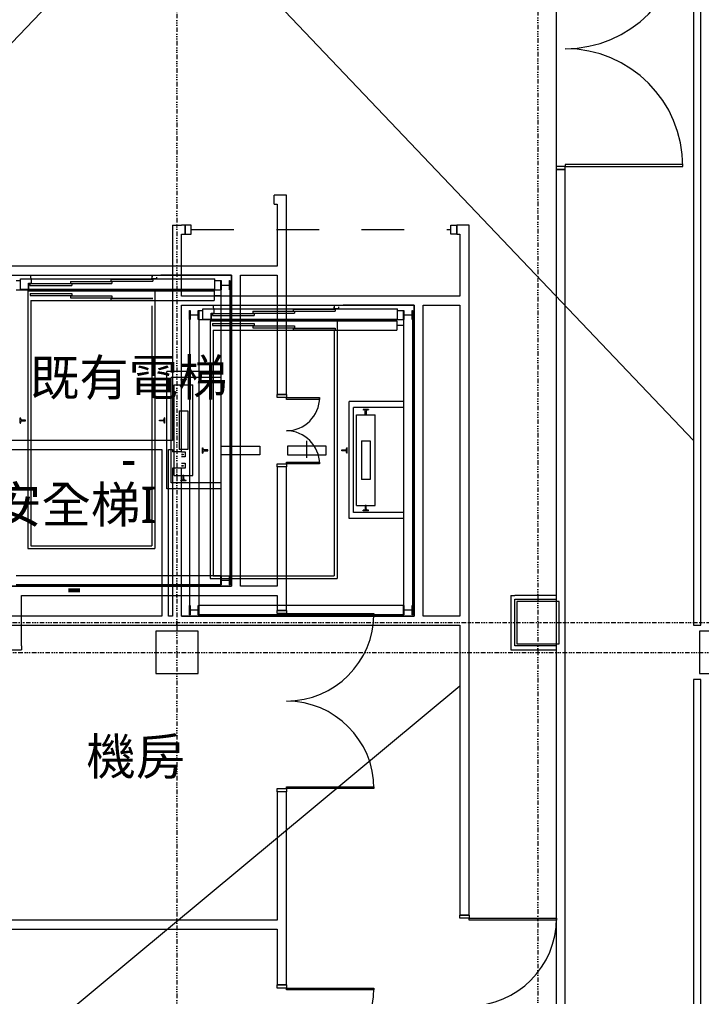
# Model space of a CAD drawing. Extents: x -168053 to 290600, y -560063 to 131745.
# Drawn here: x 6394 to 17684, y 54305 to 70477 of the extents above; entities that cross this region are included whole.
import ezdxf
from ezdxf.enums import TextEntityAlignment as Align

# ---------------------------------------------------------------- set-up
doc = ezdxf.new("R2010")
doc.units = 0
doc.header["$LTSCALE"] = 250
for name, pattern in [('H12PL1$0$JJP_三點線', [0.9, 0.3, -0.15, 0, -0.15, 0, -0.15, 0, -0.15]), ('H12PL25$0$JJP_三點線', [0.9, 0.3, -0.15, 0, -0.15, 0, -0.15, 0, -0.15]), ('H12PL25$0$TAI_虛線', [5.644, 2.822, -2.822])]:
    doc.linetypes.add(name, pattern=pattern)
for name, color, linetype in [('H12PL1$0$A-WALL-IN', 252, 'Continuous'), ('H12PL1$0$A-ZONE', 252, 'Continuous'), ('H12PL1$0$Door', 252, 'Continuous'), ('H12PL1$0$L10_29_ELV', 252, 'Continuous'), ('H12PL1$0$L10_29_SIAGE1', 252, 'Continuous'), ('H12PL1$0$L10_29_STEEL2', 252, 'Continuous'), ('H12PL1$0$S-COL', 252, 'Continuous'), ('H12PL1$0$S-FNDN', 252, 'Continuous'), ('H12PL1$0$S-GRID', 252, 'Continuous'), ('H12PL25$0$A-OBJE-2D', 252, 'Continuous'), ('H12PL25$0$A-WALL-IN', 252, 'Continuous'), ('H12PL25$0$A-ZONE', 252, 'Continuous'), ('H12PL25$0$Door', 252, 'Continuous'), ('H12PL25$0$L20_31_ELV', 252, 'Continuous'), ('H12PL25$0$L20_31_SIAGE1', 252, 'Continuous'), ('H12PL25$0$L20_31_SIAGE3', 252, 'Continuous'), ('H12PL25$0$L20_31_STEEL2', 252, 'Continuous'), ('H12PL25$0$S-COL', 252, 'Continuous'), ('H12PL25$0$S-GRID', 252, 'Continuous')]:
    doc.layers.add(name, color=color, linetype=linetype)
doc.styles.add('H12PL1$0$Standard', font='', dxfattribs={"width": 0.8})
doc.styles.add('H12PL25$0$Standard', font='', dxfattribs={"width": 0.8})
doc.styles.get('H12PL1$0$Standard').set_extended_font_data('Microsoft JhengHei')
doc.styles.get('H12PL25$0$Standard').set_extended_font_data('Microsoft JhengHei')

# ---------------------------------------------------------------- blocks, each defined once
blk = doc.blocks.new('H12PL25')
at = {"layer": 'H12PL25$0$A-OBJE-2D', "lineweight": 0}
for p, q in [((0, 63510), (17550, 81950)), ((17550, 63510), (0, 81950)), ((0, 48075), (13685, 59450))]:
    blk.add_line(p, q, dxfattribs=at)
at = {"layer": 'H12PL25$0$A-WALL-IN', "lineweight": 0}
for p, q in [((9135, 66925), (9135, 67075)), ((13635, 66925), (13635, 67075)), ((13835, 55650), (13685, 55650))]:
    blk.add_line(p, q, dxfattribs=at)
at = {"layer": 'H12PL25$0$A-WALL-IN', "lineweight": 0, "flags": 128}
for points in [[(17550, 74550), (17550, 60450)], [(17672, 60450), (17672, 74550)], [(8925, 67075), (9075, 67075)], [(8925, 67075), (8925, 63510)], [(9135, 67075), (9075, 67075)], [(13685, 67075), (13635, 67075)], [(13835, 67075), (13685, 67075)], [(13835, 55650), (13835, 67075)], [(9075, 66925), (9135, 66925)], [(9075, 65900), (9075, 66925)], [(13635, 66925), (13685, 66925)], [(13685, 66925), (13685, 65900)], [(13685, 65900), (9075, 65900)], [(9075, 65750), (12925, 65750)], [(9075, 63510), (9075, 65750)], [(12925, 65750), (12925, 60600)], [(13075, 60600), (13075, 65750)], [(13075, 65750), (13685, 65750)], [(13685, 65750), (13685, 60600)], [(8925, 63510), (-380, 63510)], [(1625, 63360), (8750, 63360)], [(8750, 63360), (8750, 60600)], [(8862.5, 60600), (8862.5, 63360)], [(8862.5, 63360), (8925, 63360)], [(8925, 63360), (8925, 63320)], [(9075, 63320), (8925, 63320)], [(9075, 63320), (9075, 63360)], [(9075, 63050), (8925, 63050)], [(8925, 63050), (8925, 60600)], [(9075, 60600), (9075, 63050)], [(8750, 60600), (1625, 60600)], [(8925, 60600), (8862.5, 60600)], [(12925, 60600), (9075, 60600)], [(13685, 60600), (13075, 60600)], [(0, 60450), (13685, 60450)], [(13685, 60450), (13685, 55650)], [(17550, 60450), (17672, 60450)], [(17672, 59550), (17550, 59550)], [(17550, 59550), (17550, 48075)], [(17672, 45450), (17672, 59550)]]:
    blk.add_lwpolyline(points, dxfattribs=at)
at = {"layer": 'H12PL25$0$Door', "linetype": 'H12PL25$0$TAI_虛線', "lineweight": 0}
for p, q in [((9235, 67075), (9135, 67075)), ((9135, 67075), (9135, 66925)), ((9235, 66925), (9235, 67075)), ((9235, 67000), (13535, 67000)), ((13535, 66925), (13535, 67075)), ((13535, 67075), (13635, 67075)), ((13635, 67075), (13635, 66925)), ((9135, 66925), (9235, 66925)), ((13635, 66925), (13535, 66925))]:
    blk.add_line(p, q, dxfattribs=at)
at = {"layer": 'H12PL25$0$Door', "lineweight": 0}
for p, q in [((13685, 55600), (13685, 55650)), ((13685, 55650), (13835, 55650)), ((13835, 55650), (13835, 55600)), ((13835, 55600), (13685, 55600)), ((13835, 55600), (15285, 55600)), ((13835, 55570), (13835, 55600)), ((15285, 55570), (13835, 55570)), ((15285, 55600), (15285, 55570))]:
    blk.add_line(p, q, dxfattribs=at)
blk.add_arc((13835, 55600), 1450, 270, 0, dxfattribs=at)
at = {"layer": 'H12PL25$0$L20_31_ELV', "lineweight": 0}
for p, q in [((9430, 65520), (9430, 65689)), ((9430, 65689), (12650.02, 65689)), ((9608, 65688.83), (9598.44, 65750)), ((9608, 65688.83), (9598.44, 65750)), ((9610, 65689), (9600.46, 65750)), ((9610, 65689), (9600.46, 65750)), ((9608, 65688.83), (9608, 65654)), ((9608, 65688.83), (9608, 65617)), ((9610, 65689), (9610.05, 65689)), ((9610, 65689), (9610, 65652)), ((9610, 65689), (9610, 65615)), ((10923.19, 65684), (10923.19, 65652)), ((10923.19, 65684), (11620.05, 65684)), ((11600, 65689), (11609.54, 65750)), ((11600, 65689), (11609.54, 65750)), ((11600, 65689), (11600.05, 65689)), ((11675, 65689), (11600, 65689)), ((11675, 65689), (11600, 65689)), ((11602.38, 65691), (11611.59, 65750)), ((11602.38, 65691), (11611.59, 65750)), ((11673, 65691), (11602.38, 65691)), ((11673, 65691), (11602.38, 65691)), ((11620.05, 65684), (11620.05, 65652)), ((11673, 65719), (11673, 65691)), ((11673, 65719), (11675, 65719)), ((11673, 65717), (11673, 65691)), ((11675, 65719), (11675, 65689)), ((11675, 65717), (11675, 65689)), ((12650.02, 65520), (12650.02, 65689)), ((9210, 65660), (9210, 60625)), ((9360, 65660), (9430, 65660)), ((9360, 65660), (9360, 60625)), ((9360, 65510), (12750, 65510)), ((9430, 65520), (12650.02, 65520)), ((9568, 65617), (9608, 65617)), ((9568, 65520), (9568, 65617)), ((9570, 65615), (9610, 65615)), ((9570, 65520), (9570, 65615)), ((9590, 65610), (9590, 65578)), ((9590, 65610), (10278.2, 65610)), ((9590, 65578), (10278.2, 65578)), ((10258.2, 65647), (10943.19, 65647)), ((10258.2, 65647), (10258.2, 65615)), ((10258.2, 65615), (10943.19, 65615)), ((10278.2, 65610), (10278.2, 65578)), ((10923.19, 65652), (11620.05, 65652)), ((10943.19, 65647), (10943.19, 65615)), ((12650.02, 65660), (12750, 65660)), ((12750, 65660), (12750, 60625)), ((12900, 65660), (12900, 60625)), ((9550, 65490), (9550, 61225)), ((9550, 65490), (12638.02, 65490)), ((9590, 65445), (9590, 65413)), ((9590, 65445), (10278.2, 65445)), ((9590, 65413), (10278.2, 65413)), ((10258.2, 65408), (10943.19, 65408)), ((10258.2, 65408), (10258.2, 65376)), ((10258.2, 65376), (10943.19, 65376)), ((10278.2, 65445), (10278.2, 65413)), ((10923.19, 65371), (10923.19, 65339)), ((10923.19, 65371), (11620.05, 65371)), ((10923.19, 65339), (11620.05, 65339)), ((10943.19, 65408), (10943.19, 65376)), ((11620.05, 65371), (11620.05, 65339)), ((11650.05, 65490), (11650.05, 61225)), ((12638.02, 65490), (12638.07, 65490)), ((12638.02, 65490), (12638.07, 65490)), ((12638.02, 65490), (12638.02, 65334)), ((12750, 65410), (12638.02, 65410)), ((9600, 65334), (9600, 61269)), ((9600, 65334), (12638.02, 65334)), ((11600.05, 65334), (11600.05, 65244)), ((11600.05, 65244), (11600.05, 61269)), ((11603.4, 65334), (11603.45, 65334)), ((11603.4, 65334), (11603.45, 65334)), ((11850, 62215), (11850, 64155)), ((12750, 64155), (11850, 64155)), ((11925, 62315), (11925, 64055)), ((12750, 64055), (11925, 64055)), ((11970, 62435), (11970, 63935)), ((11970, 63935), (12280, 63935)), ((12080.5, 64024), (12080.5, 64016.5)), ((12169.5, 64024), (12080.5, 64024)), ((12116.5, 64007.2), (12080.5, 64016.5)), ((12117, 63993.5), (12117.25, 63993.5)), ((12117, 63993.5), (12117.25, 63993.5)), ((12117, 63935), (12117, 63993.5)), ((12133, 63935), (12117, 63935)), ((12120.25, 64002.36), (12120.25, 63996.5)), ((12129.75, 64002.36), (12129.75, 63996.5)), ((12133, 63993.5), (12132.75, 63993.5)), ((12133, 63993.5), (12132.75, 63993.5)), ((12133, 63993.5), (12133, 63935)), ((12169.5, 64016.5), (12133.5, 64007.2)), ((12169.5, 64024), (12169.5, 64016.5)), ((12280, 62435), (12280, 63935)), ((9730, 63273.5), (9730, 63416.5)), ((9730, 63416.5), (10370, 63416.5)), ((10050, 63223.11), (10050, 63504.82)), ((10370, 63416.5), (10370, 63273.5)), ((10830.05, 63416.5), (10830.05, 63273.5)), ((11470.05, 63416.5), (10830.05, 63416.5)), ((11150.05, 63223.11), (11150.05, 63504.82)), ((11470.05, 63273.5), (11470.05, 63416.5)), ((12053.5, 63505), (12053.5, 62865)), ((12053.5, 63505), (12196.5, 63505)), ((12196.5, 63505), (12196.5, 62865)), ((9421, 63300.5), (9421, 63389.5)), ((9421, 63389.5), (9428.5, 63389.5)), ((9421, 63300.5), (9428.5, 63300.5)), ((9437.8, 63353.5), (9428.5, 63389.5)), ((9428.5, 63300.5), (9437.8, 63336.5)), ((9440, 63345), (9440.05, 63345)), ((9440, 63345), (9440.05, 63345)), ((9442.64, 63349.75), (9448.5, 63349.75)), ((9442.64, 63340.25), (9448.5, 63340.25)), ((9510, 63353), (9451.5, 63353)), ((9451.5, 63353), (9451.5, 63352.75)), ((9451.5, 63353), (9451.5, 63352.75)), ((9451.5, 63337), (9451.5, 63337.25)), ((9451.5, 63337), (9451.5, 63337.25)), ((9451.5, 63337), (9510, 63337)), ((9510, 63337), (9510, 63353)), ((9730, 63273.5), (9730.05, 63273.5)), ((10370, 63273.5), (9730, 63273.5)), ((10370, 63273.5), (10370.05, 63273.5)), ((10830.05, 63273.5), (11470.05, 63273.5)), ((10830.05, 63273.5), (10830.1, 63273.5)), ((11470.05, 63273.5), (11470.1, 63273.5)), ((11730, 63353), (11788.5, 63353)), ((11730, 63337), (11730, 63353)), ((11788.5, 63337), (11730, 63337)), ((11788.5, 63353), (11788.5, 63352.75)), ((11788.5, 63353), (11788.5, 63352.75)), ((11788.5, 63337), (11788.5, 63337.25)), ((11788.5, 63337), (11788.5, 63337.25)), ((11797.36, 63349.75), (11791.5, 63349.75)), ((11797.36, 63340.25), (11791.5, 63340.25)), ((11802.2, 63353.5), (11811.5, 63389.5)), ((11811.5, 63300.5), (11802.2, 63336.5)), ((11819, 63389.5), (11811.5, 63389.5)), ((11819, 63300.5), (11811.5, 63300.5)), ((11819, 63300.5), (11819, 63389.5)), ((12196.5, 62865), (12053.5, 62865)), ((11970, 62435), (12280, 62435)), ((12060, 62435), (12240, 62435)), ((12117, 62435), (12117, 62376.5)), ((12133, 62435), (12117, 62435)), ((12133, 62376.5), (12133, 62435)), ((12750, 62315), (11925, 62315)), ((12116.5, 62362.8), (12080.5, 62353.5)), ((12080.5, 62346), (12080.5, 62353.5)), ((12169.5, 62346), (12080.5, 62346)), ((12117, 62376.5), (12117.25, 62376.5)), ((12117, 62376.5), (12117.25, 62376.5)), ((12120.25, 62367.64), (12120.25, 62373.5)), ((12129.75, 62367.64), (12129.75, 62373.5)), ((12133, 62376.5), (12132.75, 62376.5)), ((12133, 62376.5), (12132.75, 62376.5)), ((12169.5, 62353.5), (12133.5, 62362.8)), ((12169.5, 62346), (12169.5, 62353.5)), ((12750, 62215), (11850, 62215)), ((9550, 61225), (11650.05, 61225)), ((9600, 61269), (11600.05, 61269)), ((12750, 60775), (9360, 60775)), ((12750, 60625), (9360, 60625))]:
    blk.add_line(p, q, dxfattribs=at)
for centre, radius, start, end in [((12115.25, 64002.36), 5, 0, 75.510237), ((12117.25, 63996.5), 3, 270, 0), ((12134.75, 64002.36), 5, 104.489763, 180), ((12132.75, 63996.5), 3, 180, 270), ((9442.64, 63354.75), 5, 194.489763, 270), ((9442.64, 63335.25), 5, 90, 165.510237), ((9448.5, 63352.75), 3, 270, 0), ((9448.5, 63337.25), 3, 0, 90), ((11791.5, 63352.75), 3, 180, 270), ((11791.5, 63337.25), 3, 90, 180), ((11797.36, 63354.75), 5, 270, 345.510237), ((11797.36, 63335.25), 5, 14.489763, 90), ((12115.25, 62367.64), 5, 284.489763, 0), ((12115.25, 62367.64), 5, 284.489763, 0), ((12117.25, 62373.5), 3, 0, 90), ((12132.75, 62373.5), 3, 90, 180), ((12134.75, 62367.64), 5, 180, 255.510237), ((12134.75, 62367.64), 5, 180, 255.510237)]:
    blk.add_arc(centre, radius, start, end, dxfattribs=at)
at = {"layer": 'H12PL25$0$L20_31_SIAGE1', "lineweight": 0}
for p, q in [((9075, 63320), (9075, 65750)), ((9075, 65750), (9460, 65750)), ((12925, 65750), (11750.05, 65750)), ((11995, 65750), (12925, 65750)), ((12925, 60600), (12925, 65750)), ((9075, 60600), (9075, 63050)), ((9075, 60600), (12925, 60600))]:
    blk.add_line(p, q, dxfattribs=at)
at = {"layer": 'H12PL25$0$L20_31_SIAGE3', "lineweight": 0, "flags": 128}
for points in [[(9075, 63320), (9135, 63320), (9135, 63238), (9075, 63238)], [(9075, 63132), (9135, 63132), (9135, 63050), (9075, 63050)]]:
    blk.add_lwpolyline(points, dxfattribs=at)
at = {"layer": 'H12PL25$0$L20_31_STEEL2', "lineweight": 0, "flags": 128}
for points in [[(9360, 65660), (9360, 65510), (9351.6, 65510), (9351.6, 65574.5, 0.41421356), (9343.8, 65582.3), (9226.2, 65582.3, 0.41421356), (9218.4, 65574.5), (9218.4, 65510), (9210, 65510), (9210, 65660), (9218.4, 65660), (9218.4, 65595.5, 0.41421356), (9226.2, 65587.7), (9343.8, 65587.7, 0.41421356), (9351.6, 65595.5), (9351.6, 65660)], [(12900, 65660), (12900, 65510), (12891.6, 65510), (12891.6, 65574.5, 0.41421356), (12883.8, 65582.3), (12766.2, 65582.3, 0.41421356), (12758.4, 65574.5), (12758.4, 65510), (12750, 65510), (12750, 65660), (12758.4, 65660), (12758.4, 65595.5, 0.41421356), (12766.2, 65587.7), (12883.8, 65587.7, 0.41421356), (12891.6, 65595.5), (12891.6, 65660)], [(9360, 60775), (9360, 60625), (9351.6, 60625), (9351.6, 60689.5, 0.41421356), (9343.8, 60697.3), (9226.2, 60697.3, 0.41421356), (9218.4, 60689.5), (9218.4, 60625), (9210, 60625), (9210, 60775), (9218.4, 60775), (9218.4, 60710.5, 0.41421356), (9226.2, 60702.7), (9343.8, 60702.7, 0.41421356), (9351.6, 60710.5), (9351.6, 60775)], [(12900, 60775), (12900, 60625), (12891.6, 60625), (12891.6, 60689.5, 0.41421356), (12883.8, 60697.3), (12766.2, 60697.3, 0.41421356), (12758.4, 60689.5), (12758.4, 60625), (12750, 60625), (12750, 60775), (12758.4, 60775), (12758.4, 60710.5, 0.41421356), (12766.2, 60702.7), (12883.8, 60702.7, 0.41421356), (12891.6, 60710.5), (12891.6, 60775)]]:
    blk.add_lwpolyline(points, format="xyb", close=True, dxfattribs=at)
for points in [[(9075, 63285), (9100, 63285), (9100, 63273), (9075, 63273)], [(9075, 63097), (9100, 63097), (9100, 63085), (9075, 63085)]]:
    blk.add_lwpolyline(points, dxfattribs=at)
at = {"layer": 'H12PL25$0$S-COL', "lineweight": 0, "flags": 128}
for points in [[(8650, 59650), (9350, 59650), (9350, 60350), (8650, 60350)], [(17650, 59650), (18350, 59650), (18350, 60350), (17650, 60350)]]:
    blk.add_lwpolyline(points, close=True, dxfattribs=at)
at = {"layer": 'H12PL25$0$S-GRID', "linetype": 'H12PL25$0$JJP_三點線', "lineweight": 0}
for p, q in [((9000, 128250), (9000, -28000)), ((-29000, 60000), (289600, 60000))]:
    blk.add_line(p, q, dxfattribs=at)
at = {"layer": 'H12PL25$0$A-ZONE', "style": 'H12PL25$0$Standard'}
for s, p in [('安全梯I', (7297.91, 62745.24)), ('-', (7297.91, 61403.35))]:
    blk.add_text(s, height=600, dxfattribs=at).set_placement(p, align=Align.TOP_CENTER)
blk = doc.blocks.new('H12PL1')
at = {"layer": 'H12PL1$0$A-WALL-IN', "lineweight": 0}
for p, q in [((18450, 67500), (18300, 67500)), ((13635, 66925), (13635, 67075)), ((13835, 63775), (13685, 63775)), ((13835, 62575), (13685, 62575)), ((13835, 60200), (13685, 60200)), ((13835, 57200), (13685, 57200)), ((13835, 54000), (13685, 54000))]:
    blk.add_line(p, q, dxfattribs=at)
at = {"layer": 'H12PL1$0$A-WALL-IN', "lineweight": 0, "flags": 128}
for points in [[(18300, 67500), (18300, 60450)], [(18450, 25000), (18450, 67500)], [(13685, 67075), (13635, 67075)], [(13835, 67075), (13685, 67075)], [(13835, 63775), (13835, 67075)], [(13635, 66925), (13685, 66925)], [(13685, 66925), (13685, 65900)], [(13685, 65900), (9075, 65900)], [(9075, 65750), (12925, 65750)], [(12925, 65750), (12925, 60600)], [(13075, 60600), (13075, 65750)], [(13075, 65750), (13685, 65750)], [(13685, 65750), (13685, 63775)], [(13685, 62575), (13685, 60600)], [(13835, 60200), (13835, 62575)], [(12925, 60600), (9075, 60600)], [(13685, 60600), (13075, 60600)], [(9450, 59615), (9450, 60450)], [(9450, 60450), (13685, 60450)], [(13685, 60450), (13685, 60200)], [(17550, 60450), (17615, 60450)], [(17550, 60450), (17550, 59615)], [(18300, 60450), (17615, 60450)], [(17615, 60385), (18300, 60385)], [(17615, 59615), (17615, 60385)], [(18300, 60385), (18300, 60350)], [(9000, 59550), (9450, 59550)], [(9450, 59615), (9450, 59550)], [(17550, 59615), (17550, 59550)], [(17550, 59550), (18300, 59550)], [(18300, 59615), (17615, 59615)], [(18300, 59650), (18300, 59615)], [(18300, 59550), (18300, 45450)], [(13685, 57200), (13685, 55075)], [(13835, 54000), (13835, 57200)], [(13685, 55075), (9000, 55075)], [(9000, 54925), (13685, 54925)], [(13685, 54925), (13685, 54000)]]:
    blk.add_lwpolyline(points, dxfattribs=at)
at = {"layer": 'H12PL1$0$Door', "lineweight": 0}
for p, q in [((18450, 67550), (18300, 67550)), ((18300, 67550), (18300, 67500)), ((18300, 67500), (18450, 67500)), ((20400, 67580), (18450, 67580)), ((18450, 67580), (18450, 67550)), ((18450, 67550), (20400, 67550)), ((18450, 67500), (18450, 67550)), ((20400, 67550), (20400, 67580)), ((13685, 63725), (13685, 63775)), ((13685, 63775), (13835, 63775)), ((13835, 63725), (13685, 63725)), ((13835, 63775), (13835, 63725)), ((13835, 63725), (14385, 63725)), ((13835, 63695), (13835, 63725)), ((14385, 63725), (14385, 63695)), ((14385, 63695), (13835, 63695)), ((13685, 62575), (13685, 62625)), ((13685, 62625), (13835, 62625)), ((13835, 62655), (14385, 62655)), ((13835, 62625), (13835, 62655)), ((14385, 62625), (13835, 62625)), ((13835, 62625), (13835, 62575)), ((14385, 62655), (14385, 62625)), ((13835, 62575), (13685, 62575)), ((13685, 60150), (13685, 60200)), ((13685, 60200), (13835, 60200)), ((13835, 60200), (13835, 60150)), ((13835, 60150), (13685, 60150)), ((13835, 60150), (15285, 60150)), ((13835, 60120), (13835, 60150)), ((15285, 60120), (13835, 60120)), ((15285, 60150), (15285, 60120)), ((13835, 57280), (15285, 57280)), ((13835, 57250), (13835, 57280)), ((15285, 57280), (15285, 57250)), ((13685, 57200), (13685, 57250)), ((13685, 57250), (13835, 57250)), ((13835, 57200), (13685, 57200)), ((15285, 57250), (13835, 57250)), ((13835, 57250), (13835, 57200)), ((13685, 53950), (13685, 54000)), ((13685, 54000), (13835, 54000)), ((13835, 53950), (13685, 53950)), ((13835, 54000), (13835, 53950)), ((13835, 53950), (15285, 53950)), ((13835, 53920), (13835, 53950)), ((15285, 53920), (13835, 53920)), ((15285, 53950), (15285, 53920))]:
    blk.add_line(p, q, dxfattribs=at)
for centre, radius, start, end in [((18450, 71450), 1950, 270, 0), ((18450, 67550), 1950, 0, 90), ((13835, 63725), 550, 270, 0), ((13835, 62625), 550, 0, 90), ((13835, 60150), 1450, 270, 0), ((13835, 57250), 1450, 0, 90), ((13835, 53950), 1450, 270, 0)]:
    blk.add_arc(centre, radius, start, end, dxfattribs=at)
at = {"layer": 'H12PL1$0$L10_29_ELV', "lineweight": 0}
for p, q in [((9435, 65689), (12650.02, 65689)), ((9435, 65520), (9435, 65689)), ((9608, 65688.83), (9598.44, 65750)), ((9608, 65688.83), (9598.44, 65750)), ((9610, 65689), (9600.46, 65750)), ((9610, 65689), (9600.46, 65750)), ((9608, 65688.83), (9608, 65654)), ((9608, 65688.83), (9608, 65617)), ((9610, 65689), (9610.05, 65689)), ((9610, 65689), (9610, 65652)), ((9610, 65689), (9610, 65615)), ((10928.19, 65684), (10928.19, 65652)), ((10928.19, 65684), (11625.05, 65684)), ((11610, 65689), (11619.54, 65750)), ((11610, 65689), (11619.54, 65750)), ((11610, 65689), (11610.05, 65689)), ((11685, 65689), (11610, 65689)), ((11685, 65689), (11610, 65689)), ((11612.38, 65691), (11621.59, 65750)), ((11612.38, 65691), (11621.59, 65750)), ((11683, 65691), (11612.38, 65691)), ((11683, 65691), (11612.38, 65691)), ((11625.05, 65684), (11625.05, 65652)), ((11683, 65719), (11683, 65691)), ((11683, 65719), (11685, 65719)), ((11683, 65717), (11683, 65691)), ((11685, 65719), (11685, 65689)), ((11685, 65717), (11685, 65689)), ((12650.02, 65520), (12650.02, 65689)), ((9360, 65660), (9435, 65660)), ((9360, 65510), (12750, 65510)), ((9435, 65520), (12650.02, 65520)), ((9568, 65617), (9608, 65617)), ((9568, 65520), (9568, 65617)), ((9570, 65615), (9610, 65615)), ((9570, 65520), (9570, 65615)), ((9590, 65610), (10283.2, 65610)), ((9590, 65610), (9590, 65578)), ((9590, 65578), (10283.2, 65578)), ((10263.2, 65647), (10948.19, 65647)), ((10263.2, 65647), (10263.2, 65615)), ((10263.2, 65615), (10948.19, 65615)), ((10283.2, 65610), (10283.2, 65578)), ((10928.19, 65652), (11625.05, 65652)), ((10948.19, 65647), (10948.19, 65615)), ((12650.02, 65660), (12750, 65660)), ((12750, 65660), (12750, 60625)), ((12900, 65660), (12900, 60625)), ((9555, 65490), (12638.02, 65490)), ((9555, 65490), (9555, 61225)), ((9595, 65445), (10283.2, 65445)), ((9595, 65445), (9595, 65413)), ((9595, 65413), (10283.2, 65413)), ((10263.2, 65408), (10948.19, 65408)), ((10263.2, 65408), (10263.2, 65376)), ((10263.2, 65376), (10948.19, 65376)), ((10283.2, 65445), (10283.2, 65413)), ((10928.19, 65371), (10928.19, 65339)), ((10928.19, 65371), (11625.05, 65371)), ((10928.19, 65339), (11625.05, 65339)), ((10948.19, 65408), (10948.19, 65376)), ((11655.05, 65490), (11655.05, 61225)), ((12638.02, 65490), (12638.07, 65490)), ((12638.02, 65490), (12638.07, 65490)), ((12638.02, 65490), (12638.02, 65334)), ((12750, 65410), (12638.02, 65410)), ((9605, 65334), (12638.02, 65334)), ((9605, 65334), (9605, 61269)), ((11605.05, 65244), (11605.05, 61269)), ((11855, 62215), (11855, 64155)), ((12750, 64155), (11855, 64155)), ((11930, 62315), (11930, 64055)), ((12750, 64055), (11930, 64055)), ((11975, 62435), (11975, 63935)), ((11975, 63935), (12285, 63935)), ((12085.5, 64024), (12085.5, 64016.5)), ((12174.5, 64024), (12085.5, 64024)), ((12121.5, 64007.2), (12085.5, 64016.5)), ((12122, 63993.5), (12122.25, 63993.5)), ((12122, 63993.5), (12122.25, 63993.5)), ((12122, 63935), (12122, 63993.5)), ((12138, 63935), (12122, 63935)), ((12125.25, 64002.36), (12125.25, 63996.5)), ((12134.75, 64002.36), (12134.75, 63996.5)), ((12138, 63993.5), (12137.75, 63993.5)), ((12138, 63993.5), (12137.75, 63993.5)), ((12138, 63993.5), (12138, 63935)), ((12174.5, 64016.5), (12138.5, 64007.2)), ((12174.5, 64024), (12174.5, 64016.5)), ((12285, 62435), (12285, 63935)), ((12058.5, 63505), (12058.5, 62865)), ((12058.5, 63505), (12201.5, 63505)), ((12130, 63505), (12130.05, 63505)), ((12201.5, 63505), (12201.5, 62865)), ((9426, 63300.5), (9426, 63389.5)), ((9426, 63389.5), (9433.5, 63389.5)), ((9426, 63300.5), (9433.5, 63300.5)), ((9442.8, 63353.5), (9433.5, 63389.5)), ((9433.5, 63300.5), (9442.8, 63336.5)), ((9445, 63345), (9445.05, 63345)), ((9445, 63345), (9445.05, 63345)), ((9447.64, 63349.75), (9453.5, 63349.75)), ((9447.64, 63340.25), (9453.5, 63340.25)), ((9515, 63353), (9456.5, 63353)), ((9456.5, 63353), (9456.5, 63352.75)), ((9456.5, 63353), (9456.5, 63352.75)), ((9456.5, 63337), (9456.5, 63337.25)), ((9456.5, 63337), (9456.5, 63337.25)), ((9456.5, 63337), (9515, 63337)), ((9515, 63337), (9515, 63353)), ((11735, 63353), (11793.5, 63353)), ((11735, 63337), (11735, 63353)), ((11793.5, 63337), (11735, 63337)), ((11793.5, 63353), (11793.5, 63352.75)), ((11793.5, 63353), (11793.5, 63352.75)), ((11793.5, 63337), (11793.5, 63337.25)), ((11793.5, 63337), (11793.5, 63337.25)), ((11802.36, 63349.75), (11796.5, 63349.75)), ((11802.36, 63340.25), (11796.5, 63340.25)), ((11807.2, 63353.5), (11816.5, 63389.5)), ((11816.5, 63300.5), (11807.2, 63336.5)), ((11824, 63389.5), (11816.5, 63389.5)), ((11824, 63300.5), (11816.5, 63300.5)), ((11824, 63300.5), (11824, 63389.5)), ((12201.5, 62865), (12058.5, 62865)), ((11975, 62435), (12285, 62435)), ((12065, 62435), (12245, 62435)), ((12122, 62435), (12122, 62376.5)), ((12138, 62435), (12122, 62435)), ((12138, 62376.5), (12138, 62435)), ((12750, 62315), (11930, 62315)), ((12121.5, 62362.8), (12085.5, 62353.5)), ((12085.5, 62346), (12085.5, 62353.5)), ((12174.5, 62346), (12085.5, 62346)), ((12122, 62376.5), (12122.25, 62376.5)), ((12122, 62376.5), (12122.25, 62376.5)), ((12125.25, 62367.64), (12125.25, 62373.5)), ((12134.75, 62367.64), (12134.75, 62373.5)), ((12138, 62376.5), (12137.75, 62376.5)), ((12138, 62376.5), (12137.75, 62376.5)), ((12174.5, 62353.5), (12138.5, 62362.8)), ((12174.5, 62346), (12174.5, 62353.5)), ((12750, 62215), (11855, 62215)), ((9555, 61225), (11655.05, 61225)), ((9605, 61269), (11605.05, 61269)), ((12750, 60775), (9360, 60775)), ((12750, 60625), (9360, 60625))]:
    blk.add_line(p, q, dxfattribs=at)
for centre, radius, start, end in [((12120.25, 64002.36), 5, 0, 75.510237), ((12122.25, 63996.5), 3, 270, 0), ((12139.75, 64002.36), 5, 104.489763, 180), ((12137.75, 63996.5), 3, 180, 270), ((9447.64, 63354.75), 5, 194.489763, 270), ((9447.64, 63335.25), 5, 90, 165.510237), ((9453.5, 63352.75), 3, 270, 0), ((9453.5, 63337.25), 3, 0, 90), ((11796.5, 63352.75), 3, 180, 270), ((11796.5, 63337.25), 3, 90, 180), ((11802.36, 63354.75), 5, 270, 345.510237), ((11802.36, 63335.25), 5, 14.489763, 90), ((12120.25, 62367.64), 5, 284.489763, 0), ((12120.25, 62367.64), 5, 284.489763, 0), ((12122.25, 62373.5), 3, 0, 90), ((12137.75, 62373.5), 3, 90, 180), ((12139.75, 62367.64), 5, 180, 255.510237), ((12139.75, 62367.64), 5, 180, 255.510237)]:
    blk.add_arc(centre, radius, start, end, dxfattribs=at)
at = {"layer": 'H12PL1$0$L10_29_SIAGE1', "lineweight": 0}
for p, q in [((9075, 65750), (9465, 65750)), ((12925, 65750), (11755.05, 65750)), ((12925, 60600), (12925, 65750)), ((9075, 60600), (12925, 60600))]:
    blk.add_line(p, q, dxfattribs=at)
at = {"layer": 'H12PL1$0$L10_29_STEEL2', "lineweight": 0, "flags": 128}
for points in [[(12900, 65660), (12900, 65510), (12891.6, 65510), (12891.6, 65574.5, 0.41421356), (12883.8, 65582.3), (12766.2, 65582.3, 0.41421356), (12758.4, 65574.5), (12758.4, 65510), (12750, 65510), (12750, 65660), (12758.4, 65660), (12758.4, 65595.5, 0.41421356), (12766.2, 65587.7), (12883.8, 65587.7, 0.41421356), (12891.6, 65595.5), (12891.6, 65660)], [(12900, 60775), (12900, 60625), (12891.6, 60625), (12891.6, 60689.5, 0.41421356), (12883.8, 60697.3), (12766.2, 60697.3, 0.41421356), (12758.4, 60689.5), (12758.4, 60625), (12750, 60625), (12750, 60775), (12758.4, 60775), (12758.4, 60710.5, 0.41421356), (12766.2, 60702.7), (12883.8, 60702.7, 0.41421356), (12891.6, 60710.5), (12891.6, 60775)]]:
    blk.add_lwpolyline(points, format="xyb", close=True, dxfattribs=at)
at = {"layer": 'H12PL1$0$S-COL', "lineweight": 0, "flags": 128}
blk.add_lwpolyline([(17650, 59650), (18350, 59650), (18350, 60350), (17650, 60350)], close=True, dxfattribs=at)
at = {"layer": 'H12PL1$0$S-FNDN', "lineweight": 0, "flags": 128}
blk.add_lwpolyline([(43500, 74700), (18300, 74700), (18300, 15000), (18125, 15000), (18125, -550), (93300, -550), (93300, 74700)], close=True, dxfattribs=at)
at = {"layer": 'H12PL1$0$S-GRID', "linetype": 'H12PL1$0$JJP_三點線', "lineweight": 0}
for p, q in [((18000, 128250), (18000, -28000)), ((-29000, 60000), (289600, 60000))]:
    blk.add_line(p, q, dxfattribs=at)
at = {"layer": 'H12PL1$0$A-ZONE', "style": 'H12PL1$0$Standard'}
for s, p in [('既有電梯', (11225, 64355.66)), ('-', (11225, 63014.53)), ('機房', (11342.5, 58082.77))]:
    blk.add_text(s, height=600, dxfattribs=at).set_placement(p, align=Align.TOP_CENTER)

msp = doc.modelspace()

# ---------------------------------------------------------------- block references
msp.add_blockref('H12PL25', (0, 0))

# ---------------------------------------------------------------- next in the draw order: block references
msp.add_blockref('H12PL1', (-3024, 495))

doc.saveas('drawing.dxf')
